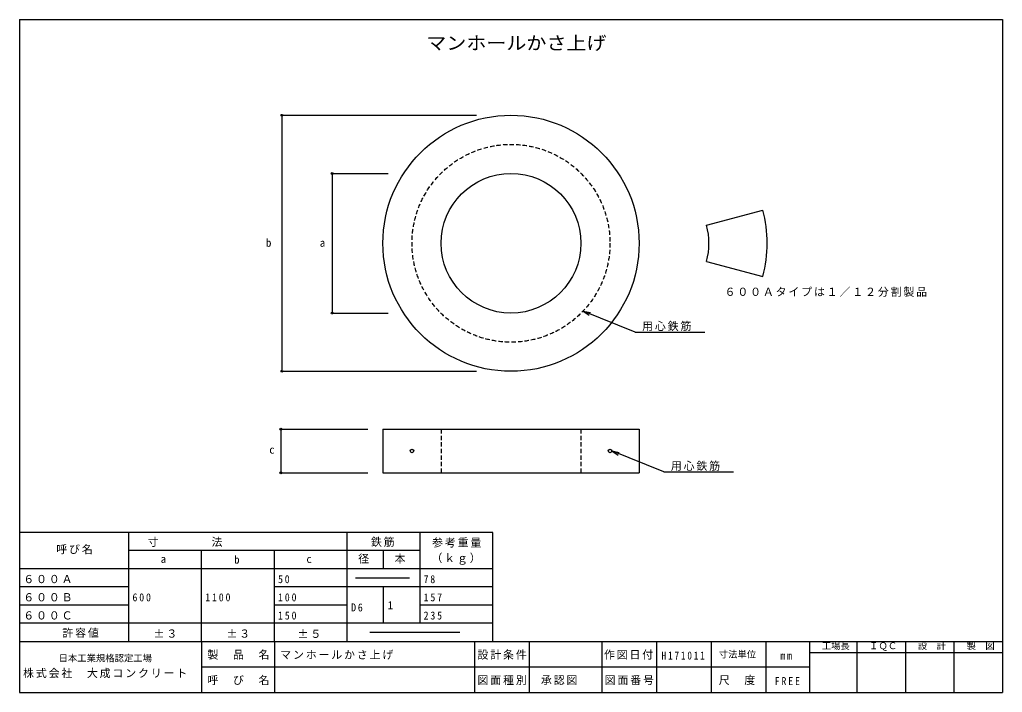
# Model space of a CAD drawing. Units: millimetres, scale not verified. Extents: x -1350 to 1350, y -950 to 900.
import ezdxf
from ezdxf.enums import TextEntityAlignment as Align

# ---------------------------------------------------------------- set-up
doc = ezdxf.new("R2010")
doc.units = ezdxf.units.MM
doc.header["$LTSCALE"] = 10
doc.header["$PDMODE"] = 32
doc.header["$PDSIZE"] = 5
doc.linetypes.add('DASHED1', pattern=[1.8, 1.2, -0.6])
for name, color, linetype in [('0-1', 7, 'Continuous'), ('0-2', 7, 'Continuous'), ('F-0', 2, 'Continuous')]:
    doc.layers.add(name, color=color, linetype=linetype)
doc.styles.add('ＭＳ ゴシック', font='')
doc.styles.get('ＭＳ ゴシック').set_extended_font_data('MS Gothic')

msp = doc.modelspace()

# ---------------------------------------------------------------- linework, layer by layer
at = {"layer": '0-1'}
for p, q in [((537.46, 334.69), (692.01, 376.1)), ((537.46, 235.31), (692.01, 193.9)), ((-352, -226.19), (352, -226.19)), ((352, -226.19), (352, -346.19))]:
    msp.add_line(p, q, dxfattribs=at)
at = {"layer": '0-1', "linetype": 'DASHED1'}
for p, q in [((-192, -226.19), (-192, -346.19)), ((192, -226.19), (192, -346.19))]:
    msp.add_line(p, q, dxfattribs=at)
at = {"layer": '0-1'}
msp.add_lwpolyline([(-352, -226.19), (-352, -346.19), (352, -346.19)], dxfattribs=at)
for radius in [352, 192]:
    msp.add_circle((0, 285), radius, dxfattribs=at)
at = {"layer": '0-1', "linetype": 'DASHED1'}
msp.add_circle((0, 285), 272, dxfattribs=at)
at = {"layer": '0-1', "color": 2}
for centre in [(-272, -286.19), (272, -286.19)]:
    msp.add_circle(centre, 5, dxfattribs=at)
at = {"layer": '0-1'}
for radius in [352, 192]:
    msp.add_arc((352, 285), radius, 345, 15, dxfattribs=at)
at = {"layer": '0-2'}
for p, q in [((-629.4, 637), (-629.4, -67)), ((-629.4, 637), (-95.07, 637)), ((-491.72, 477), (-491.72, 93)), ((-491.72, 477), (-337.65, 477)), ((-491.72, 93), (-337.65, 93)), ((198.06, 98.15), (215.16, 86.89)), ((340.89, 40.38), (532.29, 40.38)), ((-629.4, -67), (-95.07, -67)), ((-632.68, -226.19), (-632.68, -346.19)), ((-632.68, -226.19), (-393.38, -226.19)), ((277, -286.19), (294.1, -297.45)), ((-632.68, -346.19), (-393.38, -346.19)), ((419.84, -343.96), (611.23, -343.96)), ((-50, -510), (-1350, -510)), ((-1050, -810), (-1050, -510)), ((-450, -810), (-450, -510)), ((-250, -760), (-250, -510)), ((-50, -810), (-50, -510)), ((-250, -560), (-1050, -560)), ((-850, -810), (-850, -560)), ((-650, -810), (-650, -560)), ((-350, -610), (-350, -560)), ((-50, -610), (-1350, -610)), ((-427.34, -635), (-278.85, -635)), ((-1050, -660), (-1350, -660)), ((-450, -660), (-650, -660)), ((-50, -660), (-450, -660)), ((-350, -760), (-350, -660)), ((-1050, -710), (-1350, -710)), ((-450, -710), (-650, -710)), ((-50, -710), (-250, -710)), ((-50, -760), (-1350, -760)), ((-140.73, -785), (-387.73, -785))]:
    msp.add_line(p, q, dxfattribs=at)
for points in [[(340.89, 40.38), (198.06, 98.15), (218.17, 94.35)], [(419.84, -343.96), (277, -286.19), (297.12, -289.99)]]:
    msp.add_lwpolyline(points, dxfattribs=at)
for p in [(-629.4, 637), (-491.72, 477), (-491.72, 93), (-629.4, -67), (-632.68, -226.19), (-632.68, -346.19)]:
    msp.add_point(p, dxfattribs=at)
at = {"layer": 'F-0'}
for p, q in [((-1350, 900), (-1350, -950)), ((-1350, 900), (1350, 900)), ((1350, 900), (1350, -950)), ((-1350, -810), (1350, -810)), ((-850, -810), (-850, -950)), ((-650, -810), (-650, -950)), ((-100, -810), (-100, -950)), ((50, -810), (50, -950)), ((250, -810), (250, -950)), ((400, -810), (400, -950)), ((550, -810), (550, -950)), ((700, -810), (700, -950)), ((820, -810), (820, -950)), ((950, -810), (950, -950)), ((1084, -810), (1084, -950)), ((1217, -810), (1217, -950)), ((820, -840), (1350, -840)), ((-850, -880), (820, -880)), ((-1350, -950), (1350, -950))]:
    msp.add_line(p, q, dxfattribs=at)

# ---------------------------------------------------------------- texts
at = {"layer": '0-2', "color": 3, "style": 'ＭＳ ゴシック', "width": 1.1}
msp.add_text('マンホールかさ上げ', height=36.66, dxfattribs=at).set_placement((-232.75, 806.42), align=Align.BOTTOM_LEFT)
at = {"layer": '0-2', "style": 'ＭＳ ゴシック'}
for s, p in [('b', (-673.24, 268.93)), ('a', (-525.45, 268.81)), ('c', (-664.39, -300.08)), ('a', (-962.58, -600.75)), ('b', (-760.65, -602.47)), ('c', (-562.17, -600.75)), ('径', (-419.88, -600)), ('本', (-319.88, -600)), ('1', (-339.1, -727.82))]:
    msp.add_text(s, height=21.99, dxfattribs=at).set_placement(p, align=Align.BOTTOM_LEFT)
at = {"layer": '0-2', "char_height": 21.99, "attachment_point": 7, "style": 'ＭＳ ゴシック'}
for s, insert in [('\\T1.17;６００Ａタイプは１／１２分割製品', (586.79, 137.68)), ('\\T1.17;用心鉄筋', (360.33, 43.41)), ('\\T1.17;用心鉄筋', (439.27, -340.93)), ('\\T1.17;寸\u3000\u3000\u3000\u3000法', (-998.4, -550)), ('\\T1.17;鉄筋', (-384.86, -550)), ('\\T1.17;参考重量', (-216.76, -551.83)), ('\\T1.17;呼び名', (-1249.26, -570.18)), ('\\T1.17;（ｋｇ）', (-218.59, -599.33)), ('\\T1.17;６００Ａ', (-1340, -650)), ('\\T1.36;\\W0.9;50', (-640, -650)), ('\\T1.36;\\W0.9;78', (-240, -650)), ('\\T1.17;６００Ｂ', (-1340, -700)), ('\\T1.38;\\W0.9;600', (-1040, -700)), ('\\T1.38;\\W0.9;1100', (-840, -700)), ('\\T1.38;\\W0.9;100', (-640, -700)), ('\\T1.38;\\W0.9;157', (-240, -700)), ('\\T1.17;６００Ｃ', (-1340, -750)), ('\\T1.38;\\W0.9;150', (-640, -750)), ('\\T1.36;\\W0.9;D6', (-439.1, -727.82)), ('\\T1.38;\\W0.9;235', (-240, -750)), ('\\T1.17;許容値', (-1232.77, -800)), ('\\T1.17;±３', (-981.81, -800)), ('\\T1.17;±３', (-781.81, -800)), ('\\T1.17;±５', (-586.22, -800.61))]:
    msp.add_mtext(s, dxfattribs=dict(at, insert=insert))
at = {"layer": 'F-0', "color": 4, "style": 'ＭＳ ゴシック'}
for s, p in [('寸法単位', (570.88, -860)), ('工場長', (853.95, -836.76)), ('ＩＱＣ', (983.95, -836.76)), ('設\u3000計', (1117.95, -836.76)), ('製\u3000図', (1251.95, -836.76)), ('日本工業規格認定工場', (-1243.11, -870.61))]:
    msp.add_text(s, height=18.33, dxfattribs=at).set_placement(p, align=Align.BOTTOM_LEFT)
at = {"layer": 'F-0', "color": 7, "char_height": 21.99, "attachment_point": 7, "style": 'ＭＳ ゴシック'}
for s, insert in [('\\T1.17;製\u3000品\u3000名', (-834.17, -860)), ('\\T1.17;マンホールかさ上げ', (-634.17, -860)), ('\\T1.17;設計条件', (-92.05, -860)), ('\\T1.17;作図日付', (255.36, -860)), ('\\T1.39;\\W0.85;H171011', (413.79, -860)), ('\\T1.36;\\W0.9;mm', (740.15, -860)), ('\\T1.17;株式会社\u3000大成コンクリート', (-1340.61, -911.02)), ('\\T1.17;呼\u3000び\u3000名', (-834.17, -930)), ('\\T1.17;図面種別', (-92.05, -930)), ('\\T1.17;承認図', (82.19, -930)), ('\\T1.17;図面番号', (257.38, -930)), ('\\T1.17;尺\u3000度', (570.88, -930)), ('\\T1.38;\\W0.9;FREE', (724.6, -930))]:
    msp.add_mtext(s, dxfattribs=dict(at, insert=insert))

doc.saveas('drawing.dxf')
